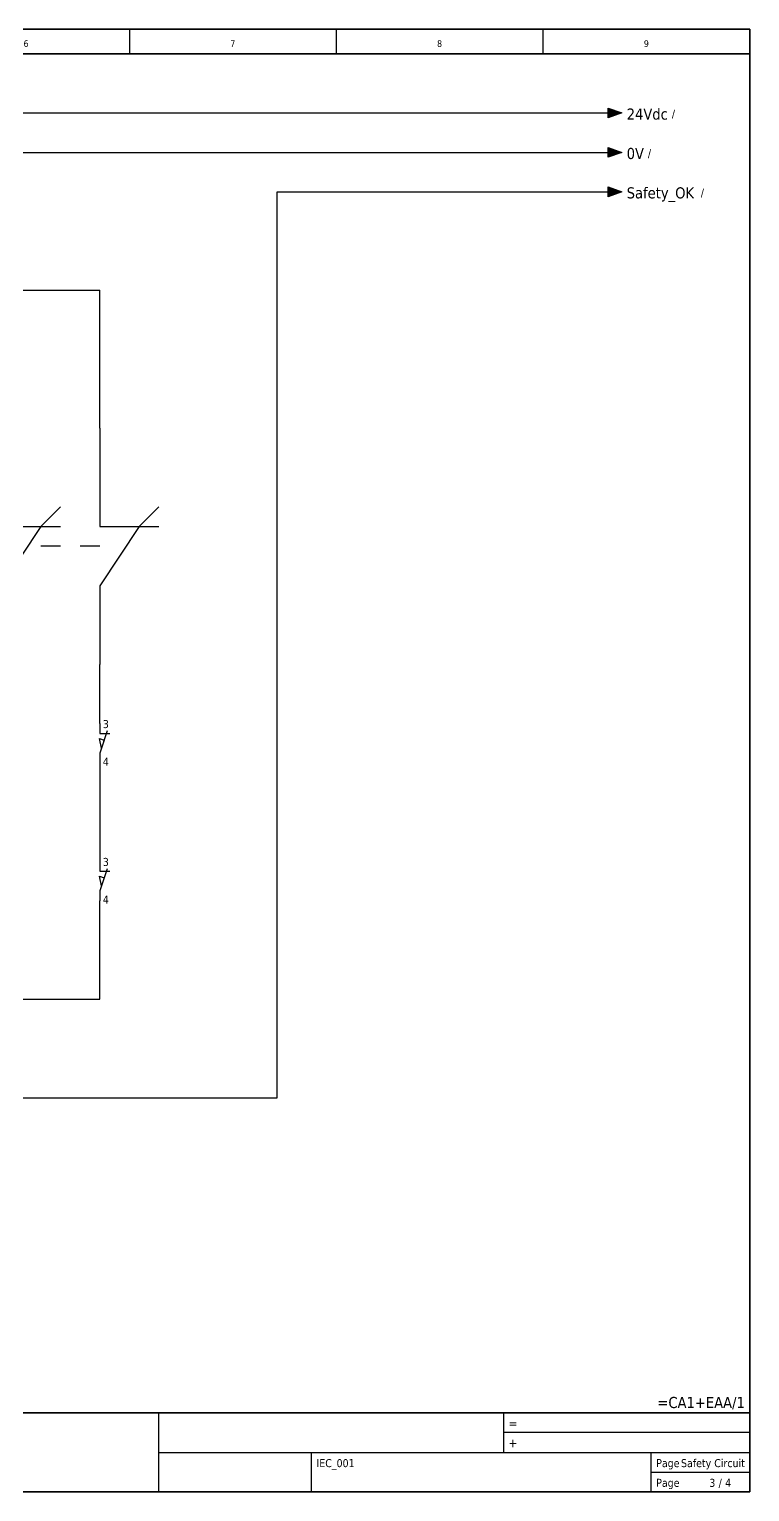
# Model space of a CAD drawing. Header units: millimetres. Extents: x -8 to 420, y 0 to 297.
# Drawn here: x 273.6 to 420, y 0 to 297 of the extents above; entities that cross this region are included whole.
import ezdxf
from ezdxf.enums import TextEntityAlignment as Align

# ---------------------------------------------------------------- set-up
doc = ezdxf.new("R2010")
doc.units = ezdxf.units.MM
for name, color, linetype, lineweight in [('EPLAN201', 7, 'Continuous', 35), ('EPLAN300', 5, 'Continuous', 25), ('EPLAN304', 5, 'Continuous', 25), ('EPLAN311', 1, 'Continuous', 25), ('EPLAN400', 5, 'Continuous', 35), ('EPLAN403', 5, 'Continuous', 35), ('EPLAN407', 5, 'Continuous', 35), ('EPLAN420', 7, 'Continuous', 35), ('EPLAN421', 5, 'Continuous', 35), ('EPLAN440', 73, 'Continuous', 35), ('EPLAN442', 73, 'Continuous', 35), ('EPLAN451', 7, 'Continuous', 35), ('EPLAN452', 7, 'Continuous', 35), ('EPLAN453', 7, 'Continuous', 35), ('EPLAN500', 7, 'Continuous', 35), ('EPLAN501', 7, 'Continuous', 35), ('EPLAN502', 7, 'Continuous', 35), ('EPLAN503', 7, 'Continuous', 35), ('EPLAN504', 7, 'Continuous', 35), ('EPLAN512', 3, 'Continuous', 35), ('EPLAN514', 5, 'Continuous', 35)]:
    doc.layers.add(name, color=color, linetype=linetype, lineweight=lineweight)
doc.styles.add('Tahoma', font='')
doc.styles.get('Tahoma').set_extended_font_data('Tahoma')

# ---------------------------------------------------------------- blocks, each defined once
blk = doc.blocks.new('EPLFRAME')
at = {"layer": 'EPLAN201', "linetype": 'Continuous', "lineweight": 25, "ltscale": 4}
for p, q in [((42, 297), (42, 292)), ((84, 297), (84, 292)), ((126, 297), (126, 292)), ((168, 297), (168, 292)), ((210, 297), (210, 292)), ((252, 297), (252, 292)), ((294, 297), (294, 292)), ((336, 297), (336, 292)), ((378, 297), (378, 292)), ((20, 0), (20, 16)), ((40, 0), (40, 16)), ((72, 0), (72, 16)), ((100, 0), (100, 16)), ((230, 0), (230, 16)), ((300, 0), (300, 16)), ((370, 16), (370, 8)), ((0, 12), (100, 12)), ((420, 12), (370, 12)), ((0, 8), (100, 8)), ((300, 8), (420, 8)), ((331, 0), (331, 8)), ((400, 0), (400, 8)), ((0, 4), (184, 4)), ((142, 0), (142, 4)), ((400, 4), (420, 4))]:
    blk.add_line(p, q, dxfattribs=at)
at = {"layer": 'EPLAN201', "linetype": 'Continuous', "lineweight": 35, "ltscale": 4}
for p, q in [((0, 292), (420, 292)), ((0, 16), (420, 16)), ((60, 0), (60, 16)), ((184, 0), (184, 16))]:
    blk.add_line(p, q, dxfattribs=at)
blk.add_lwpolyline([(0, 0), (420, 0), (420, 297), (0, 297)], close=True, dxfattribs=at)
at = {"layer": 'EPLAN201', "color": 7, "style": 'Tahoma'}
for s, height, p in [('Date', 1.625, (61, 13)), ('=', 1.81, (371, 13)), ('Ed.', 1.625, (61, 9)), ('+', 1.81, (371, 9)), ('Appr.', 1.625, (61, 5)), ('Page', 1.625, (401, 5)), ('Modification', 1.6254, (1, 1)), ('Date', 1.625, (21, 1)), ('Name', 1.625, (41, 1)), ('Original', 1.625, (61, 1)), ('Replacement of', 1.6254, (101, 1)), ('Replaced by', 1.6254, (143, 1)), ('Page', 1.625, (401, 1))]:
    blk.add_text(s, height=height, dxfattribs=at).set_placement(p)
blk.add_text('/', height=1.63, dxfattribs=at).set_placement((414, 1), align=Align.CENTER)
at = {"layer": 'EPLAN451', "color": 7, "style": 'Tahoma'}
for tag, p, height in [('14_10014', (101, 12), 2.26), ('14_10015', (185, 12), 2.26), ('14_10011', (101, 5), 2.26), ('14_10013', (332, 5), 1.63), ('14_10151', (73, 1), 1.63), ('14_10300', (415, 1), 1.63)]:
    blk.add_attdef(tag, p, '', height=height, dxfattribs=at)
blk.add_attdef('4_25020', text='', height=1.63, dxfattribs=at).set_placement((413, 1), align=Align.RIGHT)
at = {"layer": 'EPLAN452', "color": 7, "style": 'Tahoma'}
for tag, p, height in [('4_11041', (1, 17), 2.26), ('4_11071[1]', (1, 13), 1.63), ('4_11074[1]', (21, 13), 1.63), ('4_11070[1]', (41, 13), 1.63), ('4_11024', (73, 13), 1.63), ('4_11011', (231, 12), 2.26), ('4_11030', (301, 12), 2.26), ('4_20132_1001', (374, 13), 1.63), ('4_11071[2]', (1, 9), 1.63), ('4_11074[2]', (21, 9), 1.63), ('4_11070[2]', (41, 9), 1.63), ('4_11022', (73, 9), 1.63), ('4_20134_1001', (374, 9), 1.63), ('4_11071[3]', (1, 5), 1.63), ('4_11074[3]', (21, 5), 1.63), ('4_11070[3]', (41, 5), 1.63), ('4_11080', (73, 5), 1.63), ('4_11059', (301, 5), 1.63)]:
    blk.add_attdef(tag, p, '', height=height, dxfattribs=at)
for tag, height, p in [('4_11040', 2.26, (419, 17)), ('4_11000', 1.63, (419, 5)), ('4_11085', 1.63, (141, 1)), ('4_11086', 1.63, (183, 1))]:
    blk.add_attdef(tag, text='', height=height, dxfattribs=at).set_placement(p, align=Align.RIGHT)
at = {"layer": 'EPLAN453', "color": 7, "style": 'Tahoma'}
for tag, p in [('53_19005_1', (21, 293)), ('53_19005', (63, 293)), ('53_19005_8', (105, 293)), ('53_19005_6', (147, 293)), ('53_19005_7', (189, 293)), ('53_19005_9', (231, 293)), ('53_19005_3', (273, 293)), ('53_19005_2', (315, 293)), ('53_19005_4', (357, 293)), ('53_19005_5', (399, 293))]:
    blk.add_attdef(tag, text='', height=1.35, dxfattribs=at).set_placement(p, align=Align.BOTTOM_CENTER)
blk = doc.blocks.new('EPLSYM_LibraryIEC_symbol_Symbol40_Variant0_Placement1')
at = {"layer": 'EPLAN300', "linetype": 'Continuous', "lineweight": 25}
for p, q in [((0, 4), (0, 2)), ((0, -2), (0, -4))]:
    blk.add_line(p, q, dxfattribs=at)
at = {"layer": 'EPLAN300', "linetype": 'Continuous', "lineweight": 25, "ltscale": 4}
for p, q in [((1.5, 2.5), (0, -2)), ((0, 2), (2, 2))]:
    blk.add_line(p, q, dxfattribs=at)
blk.add_lwpolyline([(-0.05, 0.99), (0.88, 0.66), (0.35, -0.97), (-0.05, 0.99)], dxfattribs=at)
at = {"layer": 'EPLAN400', "color": 5, "style": 'Tahoma'}
blk.add_attdef('17_20010', text='', height=2.26, dxfattribs=at).set_placement((-4, -0.23), align=Align.MIDDLE_RIGHT)
at = {"layer": 'EPLAN420', "color": 7, "style": 'Tahoma'}
blk.add_attdef('17_20028[1]', text='', height=1.63, dxfattribs=at).set_placement((0.6, 2.6), align=Align.BOTTOM_LEFT)
blk.add_attdef('17_20028[2]', text='', height=1.63, dxfattribs=at).set_placement((0.6, -2.93), align=Align.TOP_LEFT)
at = {"layer": 'EPLAN421', "color": 5, "style": 'Tahoma'}
blk.add_attdef('17_20029[1]', text='', height=1.17, dxfattribs=at).set_placement((0.6, 5.3), align=Align.BOTTOM_LEFT)
blk.add_attdef('17_20029[2]', text='', height=1.17, dxfattribs=at).set_placement((0.6, -5.53), align=Align.TOP_LEFT)
at = {"layer": 'EPLAN440', "color": 73, "style": 'Tahoma'}
blk.add_attdef('17_20300', text='', height=1.63, dxfattribs=at).set_placement((-4, -3.39), align=Align.MIDDLE_RIGHT)
at = {"layer": 'EPLAN500', "color": 7, "style": 'Tahoma'}
blk.add_attdef('17_20027', text='', height=1.63, dxfattribs=at).set_placement((-4, -6.09), align=Align.MIDDLE_RIGHT)
at = {"layer": 'EPLAN501', "color": 7, "style": 'Tahoma'}
blk.add_attdef('17_20011', text='', height=1.63, dxfattribs=at).set_placement((-4, -11.49), align=Align.MIDDLE_RIGHT)
at = {"layer": 'EPLAN502', "color": 7, "style": 'Tahoma'}
blk.add_attdef('17_20025', text='', height=1.63, dxfattribs=at).set_placement((-4, -14.19), align=Align.MIDDLE_RIGHT)
at = {"layer": 'EPLAN503', "color": 7, "style": 'Tahoma'}
blk.add_attdef('17_20024', text='', height=1.63, dxfattribs=at).set_placement((-4, -16.89), align=Align.MIDDLE_RIGHT)
at = {"layer": 'EPLAN504', "color": 7, "style": 'Tahoma'}
blk.add_attdef('17_20901[1]', text='', height=1.63, dxfattribs=at).set_placement((-4, -8.79), align=Align.MIDDLE_RIGHT)
at = {"layer": 'EPLAN512', "color": 3, "style": 'Tahoma'}
blk.add_attdef('17_20201[1]', text='', height=1.63, dxfattribs=at).set_placement((-4, -19.59), align=Align.MIDDLE_RIGHT)
blk = doc.blocks.new('EPLSYM_LibraryIEC_symbol_Symbol15_Variant0_Placement1')
at = {"layer": 'EPLAN300', "lineweight": 25, "ltscale": 4}
for p, q in [((4, 24), (4, 4)), ((24, 24), (24, 4)), ((12, 4), (16, 8)), ((32, 4), (36, 8)), ((-20, 4), (-20, -4)), ((-8, 4), (-12, 4)), ((-12, 4), (-12, -4)), ((12, 4), (4, -8)), ((4, 4), (16, 4)), ((32, 4), (24, -8)), ((24, 4), (36, 4)), ((-20, 0), (-16, 0)), ((-4, 0), (-12, 0)), ((4, 0), (0, 0)), ((16, 0), (12, 0)), ((24, 0), (20, 0)), ((-12, -4), (-16, -4)), ((4, -8), (4, -24)), ((24, -8), (24, -24))]:
    blk.add_line(p, q, dxfattribs=at)
blk.add_arc((-22, 0), 4.47, 63.4349, 296.5651, dxfattribs=at)
at = {"layer": 'EPLAN420', "color": 7, "style": 'Tahoma'}
for tag, p in [('17_20028[1]', (4.5, 22.8)), ('17_20028[3]', (24.5, 22.8)), ('17_20028[2]', (4.5, -25.7)), ('17_20028[4]', (24.5, -25.7))]:
    blk.add_attdef(tag, text='', height=1.63, dxfattribs=at).set_placement(p, align=Align.BOTTOM_LEFT)
at = {"layer": 'EPLAN421', "color": 5, "style": 'Tahoma'}
for tag, p in [('17_20029[1]', (4.5, 25.5)), ('17_20029[3]', (24.5, 25.5)), ('17_20029[2]', (4.5, -27.65)), ('17_20029[4]', (24.5, -27.65))]:
    blk.add_attdef(tag, text='', height=1.17, dxfattribs=at).set_placement(p, align=Align.BOTTOM_LEFT)
blk = doc.blocks.new('EPLSYM_LibrarySPECIAL_Symbol4_Variant0_Placement1_5')
at = {"layer": 'EPLAN304', "lineweight": 25, "ltscale": 4}
blk.add_line((0, 0), (72, 0), dxfattribs=at)
at = {"layer": 'EPLAN407', "color": 5, "style": 'Tahoma'}
blk.add_attdef('17_20010', text='', height=2.26, dxfattribs=at).set_placement((0, 20.4), align=Align.BOTTOM_RIGHT)
at = {"layer": 'EPLAN440', "color": 73, "style": 'Tahoma'}
blk.add_attdef('17_20300', text='', height=1.63, dxfattribs=at).set_placement((0, 17.7), align=Align.BOTTOM_RIGHT)
at = {"layer": 'EPLAN501', "color": 7, "style": 'Tahoma'}
blk.add_attdef('17_20011', text='', height=1.63, dxfattribs=at).set_placement((0, 0), align=Align.BOTTOM_RIGHT)
at = {"layer": 'EPLAN514', "color": 5, "style": 'Tahoma'}
for tag, p in [('17_20040', (0, 13.95)), ('17_20041', (0, 10.2)), ('17_20053', (0, 6.45)), ('17_20044', (0, 2.7))]:
    blk.add_attdef(tag, text='', height=2.26, dxfattribs=at).set_placement(p, align=Align.BOTTOM_RIGHT)
blk = doc.blocks.new('EPLSYM_LibrarySPECIAL_Symbol4_Variant0_Placement1_6')
at = {"layer": 'EPLAN304', "lineweight": 25, "ltscale": 4}
blk.add_line((0, 0), (0, 20), dxfattribs=at)
at = {"layer": 'EPLAN407', "color": 5, "style": 'Tahoma'}
blk.add_attdef('17_20010', text='', height=2.26, dxfattribs=at).set_placement((0, 20.4), align=Align.BOTTOM_RIGHT)
at = {"layer": 'EPLAN440', "color": 73, "style": 'Tahoma'}
blk.add_attdef('17_20300', text='', height=1.63, dxfattribs=at).set_placement((0, 17.7), align=Align.BOTTOM_RIGHT)
at = {"layer": 'EPLAN501', "color": 7, "style": 'Tahoma'}
blk.add_attdef('17_20011', text='', height=1.63, dxfattribs=at).set_placement((0, 0), align=Align.BOTTOM_RIGHT)
at = {"layer": 'EPLAN514', "color": 5, "style": 'Tahoma'}
for tag, p in [('17_20040', (0, 13.95)), ('17_20041', (0, 10.2)), ('17_20053', (0, 6.45)), ('17_20044', (0, 2.7))]:
    blk.add_attdef(tag, text='', height=2.26, dxfattribs=at).set_placement(p, align=Align.BOTTOM_RIGHT)
blk = doc.blocks.new('EPLSYM_LibrarySPECIAL_Symbol4_Variant0_Placement1_8')
at = {"layer": 'EPLAN304', "lineweight": 25, "ltscale": 4}
blk.add_line((0, 0), (0, 16), dxfattribs=at)
at = {"layer": 'EPLAN407', "color": 5, "style": 'Tahoma'}
blk.add_attdef('17_20010', text='', height=2.26, dxfattribs=at).set_placement((0, 20.4), align=Align.BOTTOM_RIGHT)
at = {"layer": 'EPLAN440', "color": 73, "style": 'Tahoma'}
blk.add_attdef('17_20300', text='', height=1.63, dxfattribs=at).set_placement((0, 17.7), align=Align.BOTTOM_RIGHT)
at = {"layer": 'EPLAN501', "color": 7, "style": 'Tahoma'}
blk.add_attdef('17_20011', text='', height=1.63, dxfattribs=at).set_placement((0, 0), align=Align.BOTTOM_RIGHT)
at = {"layer": 'EPLAN514', "color": 5, "style": 'Tahoma'}
for tag, p in [('17_20040', (0, 13.95)), ('17_20041', (0, 10.2)), ('17_20053', (0, 6.45)), ('17_20044', (0, 2.7))]:
    blk.add_attdef(tag, text='', height=2.26, dxfattribs=at).set_placement(p, align=Align.BOTTOM_RIGHT)
blk = doc.blocks.new('EPLSYM_LibrarySPECIAL_Symbol4_Variant0_Placement1_24')
at = {"layer": 'EPLAN304', "lineweight": 25, "ltscale": 4}
blk.add_line((0, 0), (0, 12), dxfattribs=at)
at = {"layer": 'EPLAN407', "color": 5, "style": 'Tahoma'}
blk.add_attdef('17_20010', text='', height=2.26, dxfattribs=at).set_placement((0, 20.4), align=Align.BOTTOM_RIGHT)
at = {"layer": 'EPLAN440', "color": 73, "style": 'Tahoma'}
blk.add_attdef('17_20300', text='', height=1.63, dxfattribs=at).set_placement((0, 17.7), align=Align.BOTTOM_RIGHT)
at = {"layer": 'EPLAN501', "color": 7, "style": 'Tahoma'}
blk.add_attdef('17_20011', text='', height=1.63, dxfattribs=at).set_placement((0, 0), align=Align.BOTTOM_RIGHT)
at = {"layer": 'EPLAN514', "color": 5, "style": 'Tahoma'}
for tag, p in [('17_20040', (0, 13.95)), ('17_20041', (0, 10.2)), ('17_20053', (0, 6.45)), ('17_20044', (0, 2.7))]:
    blk.add_attdef(tag, text='', height=2.26, dxfattribs=at).set_placement(p, align=Align.BOTTOM_RIGHT)
blk = doc.blocks.new('EPLSYM_LibrarySPECIAL_Symbol4_Variant0_Placement1_26')
at = {"layer": 'EPLAN304', "lineweight": 25, "ltscale": 4}
blk.add_line((0, 0), (172, 0), dxfattribs=at)
at = {"layer": 'EPLAN407', "color": 5, "style": 'Tahoma'}
blk.add_attdef('17_20010', text='', height=2.26, dxfattribs=at).set_placement((0, 20.4), align=Align.BOTTOM_RIGHT)
at = {"layer": 'EPLAN440', "color": 73, "style": 'Tahoma'}
blk.add_attdef('17_20300', text='', height=1.63, dxfattribs=at).set_placement((0, 17.7), align=Align.BOTTOM_RIGHT)
at = {"layer": 'EPLAN501', "color": 7, "style": 'Tahoma'}
blk.add_attdef('17_20011', text='', height=1.63, dxfattribs=at).set_placement((0, 0), align=Align.BOTTOM_RIGHT)
at = {"layer": 'EPLAN514', "color": 5, "style": 'Tahoma'}
for tag, p in [('17_20040', (0, 13.95)), ('17_20041', (0, 10.2)), ('17_20053', (0, 6.45)), ('17_20044', (0, 2.7))]:
    blk.add_attdef(tag, text='', height=2.26, dxfattribs=at).set_placement(p, align=Align.BOTTOM_RIGHT)
blk = doc.blocks.new('EPLSYM_LibrarySPECIAL_Symbol4_Variant0_Placement1_31')
at = {"layer": 'EPLAN304', "lineweight": 25, "ltscale": 4}
blk.add_line((0, 0), (176, 0), dxfattribs=at)
at = {"layer": 'EPLAN407', "color": 5, "style": 'Tahoma'}
blk.add_attdef('17_20010', text='', height=2.26, dxfattribs=at).set_placement((0, 20.4), align=Align.BOTTOM_RIGHT)
at = {"layer": 'EPLAN440', "color": 73, "style": 'Tahoma'}
blk.add_attdef('17_20300', text='', height=1.63, dxfattribs=at).set_placement((0, 17.7), align=Align.BOTTOM_RIGHT)
at = {"layer": 'EPLAN501', "color": 7, "style": 'Tahoma'}
blk.add_attdef('17_20011', text='', height=1.63, dxfattribs=at).set_placement((0, 0), align=Align.BOTTOM_RIGHT)
at = {"layer": 'EPLAN514', "color": 5, "style": 'Tahoma'}
for tag, p in [('17_20040', (0, 13.95)), ('17_20041', (0, 10.2)), ('17_20053', (0, 6.45)), ('17_20044', (0, 2.7))]:
    blk.add_attdef(tag, text='', height=2.26, dxfattribs=at).set_placement(p, align=Align.BOTTOM_RIGHT)
blk = doc.blocks.new('EPLSYM_LibrarySPECIAL_Symbol4_Variant0_Placement1_32')
at = {"layer": 'EPLAN304', "lineweight": 25, "ltscale": 4}
blk.add_line((0, 0), (0, 184), dxfattribs=at)
at = {"layer": 'EPLAN407', "color": 5, "style": 'Tahoma'}
blk.add_attdef('17_20010', text='', height=2.26, dxfattribs=at).set_placement((0, 20.4), align=Align.BOTTOM_RIGHT)
at = {"layer": 'EPLAN440', "color": 73, "style": 'Tahoma'}
blk.add_attdef('17_20300', text='', height=1.63, dxfattribs=at).set_placement((0, 17.7), align=Align.BOTTOM_RIGHT)
at = {"layer": 'EPLAN501', "color": 7, "style": 'Tahoma'}
blk.add_attdef('17_20011', text='', height=1.63, dxfattribs=at).set_placement((0, 0), align=Align.BOTTOM_RIGHT)
at = {"layer": 'EPLAN514', "color": 5, "style": 'Tahoma'}
for tag, p in [('17_20040', (0, 13.95)), ('17_20041', (0, 10.2)), ('17_20053', (0, 6.45)), ('17_20044', (0, 2.7))]:
    blk.add_attdef(tag, text='', height=2.26, dxfattribs=at).set_placement(p, align=Align.BOTTOM_RIGHT)
blk = doc.blocks.new('EPLSYM_LibrarySPECIAL_Symbol4_Variant0_Placement1_33')
at = {"layer": 'EPLAN304', "lineweight": 25, "ltscale": 4}
blk.add_line((0, 0), (68, 0), dxfattribs=at)
at = {"layer": 'EPLAN407', "color": 5, "style": 'Tahoma'}
blk.add_attdef('17_20010', text='', height=2.26, dxfattribs=at).set_placement((0, 20.4), align=Align.BOTTOM_RIGHT)
at = {"layer": 'EPLAN440', "color": 73, "style": 'Tahoma'}
blk.add_attdef('17_20300', text='', height=1.63, dxfattribs=at).set_placement((0, 17.7), align=Align.BOTTOM_RIGHT)
at = {"layer": 'EPLAN501', "color": 7, "style": 'Tahoma'}
blk.add_attdef('17_20011', text='', height=1.63, dxfattribs=at).set_placement((0, 0), align=Align.BOTTOM_RIGHT)
at = {"layer": 'EPLAN514', "color": 5, "style": 'Tahoma'}
for tag, p in [('17_20040', (0, 13.95)), ('17_20041', (0, 10.2)), ('17_20053', (0, 6.45)), ('17_20044', (0, 2.7))]:
    blk.add_attdef(tag, text='', height=2.26, dxfattribs=at).set_placement(p, align=Align.BOTTOM_RIGHT)
blk = doc.blocks.new('EPLSYM_LibrarySPECIAL_Symbol8_Variant0_Placement1')
at = {"layer": 'EPLAN311', "linetype": 'Continuous', "ltscale": 4}
blk.add_hatch(color=256, dxfattribs=at).paths.add_polyline_path([(-0.75, 1), (2, 0), (-0.75, -1)], flags=0)
blk.add_line((-2, 0), (-0.75, 0), dxfattribs=at)
blk.add_lwpolyline([(-0.75, 1), (2, 0), (-0.75, -1)], close=True, dxfattribs=at)
at = {"layer": 'EPLAN403', "color": 5, "style": 'Tahoma'}
blk.add_attdef('70_20010', text='', height=2.2575, dxfattribs=at).set_placement((3, -0.22575), align=Align.MIDDLE_LEFT)
at = {"layer": 'EPLAN442', "color": 73, "style": 'Tahoma'}
for tag, p in [('70_24350', (23.82, -0.16254)), ('70_24300', (81.5, -0.16254))]:
    blk.add_attdef(tag, text='', height=1.6254, dxfattribs=at).set_placement(p, align=Align.MIDDLE_LEFT)

msp = doc.modelspace()

# ---------------------------------------------------------------- linework, layer by layer
at = {"layer": 'EPLAN311', "ltscale": 4}
for p, q in [((70, 280), (392, 280)), ((86, 272), (392, 272)), ((288, 156), (288, 168)), ((288, 148), (288, 128))]:
    msp.add_line(p, q, dxfattribs=at)

# ---------------------------------------------------------------- block references
ref = msp.add_blockref('EPLFRAME', (0, 0))
ref.add_attrib('14_10011', 'Automated Products Mixer With Enhanced Safety Features', (101, 5), dxfattribs={"layer": 'EPLAN451', "color": 7, "height": 2.2575, "style": 'Tahoma'})
ref.add_attrib('4_11041', 'Power Circuit', (1, 17), dxfattribs={"layer": 'EPLAN452', "color": 7, "height": 2.2575, "style": 'Tahoma'})
ref.add_attrib('14_10013', 'IEC_001', (332, 5), dxfattribs={"layer": 'EPLAN451', "color": 7, "height": 1.6254, "style": 'Tahoma'})
ref.add_attrib('14_10014', 'EPLAN', (101, 12), dxfattribs={"layer": 'EPLAN451', "color": 7, "height": 2.2575, "style": 'Tahoma'})
ref.add_attrib('4_11022', 'JOHN', (73, 9), dxfattribs={"layer": 'EPLAN452', "color": 7, "height": 1.6254, "style": 'Tahoma'})
ref.add_attrib('4_11011', 'Safety Relay Diagram', (231, 12), dxfattribs={"layer": 'EPLAN452', "color": 7, "height": 2.2575, "style": 'Tahoma'})
ref.add_attrib('53_19005', '1', dxfattribs={"layer": 'EPLAN453', "color": 7, "height": 1.3545, "style": 'Tahoma'}).set_placement((63, 293), align=Align.BOTTOM_CENTER)
ref.add_attrib('53_19005_1', '0', dxfattribs={"layer": 'EPLAN453', "color": 7, "height": 1.3545, "style": 'Tahoma'}).set_placement((21, 293), align=Align.BOTTOM_CENTER)
ref.add_attrib('53_19005_2', '7', dxfattribs={"layer": 'EPLAN453', "color": 7, "height": 1.3545, "style": 'Tahoma'}).set_placement((315, 293), align=Align.BOTTOM_CENTER)
ref.add_attrib('53_19005_3', '6', dxfattribs={"layer": 'EPLAN453', "color": 7, "height": 1.3545, "style": 'Tahoma'}).set_placement((273, 293), align=Align.BOTTOM_CENTER)
ref.add_attrib('53_19005_4', '8', dxfattribs={"layer": 'EPLAN453', "color": 7, "height": 1.3545, "style": 'Tahoma'}).set_placement((357, 293), align=Align.BOTTOM_CENTER)
ref.add_attrib('53_19005_5', '9', dxfattribs={"layer": 'EPLAN453', "color": 7, "height": 1.3545, "style": 'Tahoma'}).set_placement((399, 293), align=Align.BOTTOM_CENTER)
ref.add_attrib('53_19005_6', '3', dxfattribs={"layer": 'EPLAN453', "color": 7, "height": 1.3545, "style": 'Tahoma'}).set_placement((147, 293), align=Align.BOTTOM_CENTER)
ref.add_attrib('14_10300', '4', (415, 1), dxfattribs={"layer": 'EPLAN451', "color": 7, "height": 1.6254, "style": 'Tahoma'})
ref.add_attrib('4_11040', '=CA1+EAA/1', dxfattribs={"layer": 'EPLAN452', "color": 7, "height": 2.2575, "style": 'Tahoma'}).set_placement((419, 17), align=Align.RIGHT)
ref.add_attrib('53_19005_7', '4', dxfattribs={"layer": 'EPLAN453', "color": 7, "height": 1.3545, "style": 'Tahoma'}).set_placement((189, 293), align=Align.BOTTOM_CENTER)
ref.add_attrib('4_11024', '10/16/2026', (73, 13), dxfattribs={"layer": 'EPLAN452', "color": 7, "height": 1.6254, "style": 'Tahoma'})
ref.add_attrib('14_10015', "Farmer's Choice Limited", (185, 12), dxfattribs={"layer": 'EPLAN451', "color": 7, "height": 2.2575, "style": 'Tahoma'})
ref.add_attrib('4_11000', 'Safety Circuit', dxfattribs={"layer": 'EPLAN452', "color": 7, "height": 1.6254, "style": 'Tahoma'}).set_placement((419, 5), align=Align.RIGHT)
ref.add_attrib('53_19005_8', '2', dxfattribs={"layer": 'EPLAN453', "color": 7, "height": 1.3545, "style": 'Tahoma'}).set_placement((105, 293), align=Align.BOTTOM_CENTER)
ref.add_attrib('53_19005_9', '5', dxfattribs={"layer": 'EPLAN453', "color": 7, "height": 1.3545, "style": 'Tahoma'}).set_placement((231, 293), align=Align.BOTTOM_CENTER)
ref.add_attrib('4_25020', '3', dxfattribs={"layer": 'EPLAN451', "color": 7, "height": 1.6254, "style": 'Tahoma'}).set_placement((413, 1), align=Align.RIGHT)
ref = msp.add_blockref('EPLSYM_LibrarySPECIAL_Symbol8_Variant0_Placement1', (392, 280))
ref.add_attrib('70_20010', '24Vdc', dxfattribs={"layer": 'EPLAN403', "color": 5, "height": 2.2575, "style": 'Tahoma'}).set_placement((395, 279.77425), align=Align.MIDDLE_LEFT)
ref.add_attrib('70_24350', '/', dxfattribs={"layer": 'EPLAN442', "color": 73, "height": 1.6254, "style": 'Tahoma'}).set_placement((404.17, 279.83746), align=Align.MIDDLE_LEFT)
ref = msp.add_blockref('EPLSYM_LibrarySPECIAL_Symbol8_Variant0_Placement1', (392, 272))
ref.add_attrib('70_20010', '0V', dxfattribs={"layer": 'EPLAN403', "color": 5, "height": 2.2575, "style": 'Tahoma'}).set_placement((395, 271.77425), align=Align.MIDDLE_LEFT)
ref.add_attrib('70_24350', '/', dxfattribs={"layer": 'EPLAN442', "color": 73, "height": 1.6254, "style": 'Tahoma'}).set_placement((399.31, 271.83746), align=Align.MIDDLE_LEFT)
ref = msp.add_blockref('EPLSYM_LibrarySPECIAL_Symbol8_Variant0_Placement1', (392, 264))
ref.add_attrib('70_20010', 'Safety_OK', dxfattribs={"layer": 'EPLAN403', "color": 5, "height": 2.2575, "style": 'Tahoma'}).set_placement((395, 263.77425), align=Align.MIDDLE_LEFT)
ref.add_attrib('70_24350', '/', dxfattribs={"layer": 'EPLAN442', "color": 73, "height": 1.6254, "style": 'Tahoma'}).set_placement((410.06, 263.83746), align=Align.MIDDLE_LEFT)
for name, p in [('EPLSYM_LibrarySPECIAL_Symbol4_Variant0_Placement1_32', (324, 80)), ('EPLSYM_LibrarySPECIAL_Symbol4_Variant0_Placement1_33', (324, 264)), ('EPLSYM_LibrarySPECIAL_Symbol4_Variant0_Placement1_26', (116, 244)), ('EPLSYM_LibrarySPECIAL_Symbol4_Variant0_Placement1_24', (288, 232)), ('EPLSYM_LibrarySPECIAL_Symbol4_Variant0_Placement1_8', (288, 216)), ('EPLSYM_LibraryIEC_symbol_Symbol15_Variant0_Placement1', (264, 192)), ('EPLSYM_LibrarySPECIAL_Symbol4_Variant0_Placement1_6', (288, 100)), ('EPLSYM_LibrarySPECIAL_Symbol4_Variant0_Placement1_5', (216, 100)), ('EPLSYM_LibrarySPECIAL_Symbol4_Variant0_Placement1_31', (148, 80))]:
    msp.add_blockref(name, p)
ref = msp.add_blockref('EPLSYM_LibraryIEC_symbol_Symbol40_Variant0_Placement1', (288, 152))
ref.add_attrib('17_20028[1]', '3', dxfattribs={"layer": 'EPLAN420', "color": 7, "height": 1.6254, "style": 'Tahoma'}).set_placement((288.6, 154.6), align=Align.BOTTOM_LEFT)
ref.add_attrib('17_20028[2]', '4', dxfattribs={"layer": 'EPLAN420', "color": 7, "height": 1.6254, "style": 'Tahoma'}).set_placement((288.6, 149.07492), align=Align.TOP_LEFT)
ref = msp.add_blockref('EPLSYM_LibraryIEC_symbol_Symbol40_Variant0_Placement1', (288, 124))
ref.add_attrib('17_20028[1]', '3', dxfattribs={"layer": 'EPLAN420', "color": 7, "height": 1.6254, "style": 'Tahoma'}).set_placement((288.6, 126.6), align=Align.BOTTOM_LEFT)
ref.add_attrib('17_20028[2]', '4', dxfattribs={"layer": 'EPLAN420', "color": 7, "height": 1.6254, "style": 'Tahoma'}).set_placement((288.6, 121.07492), align=Align.TOP_LEFT)

doc.saveas('drawing.dxf')
